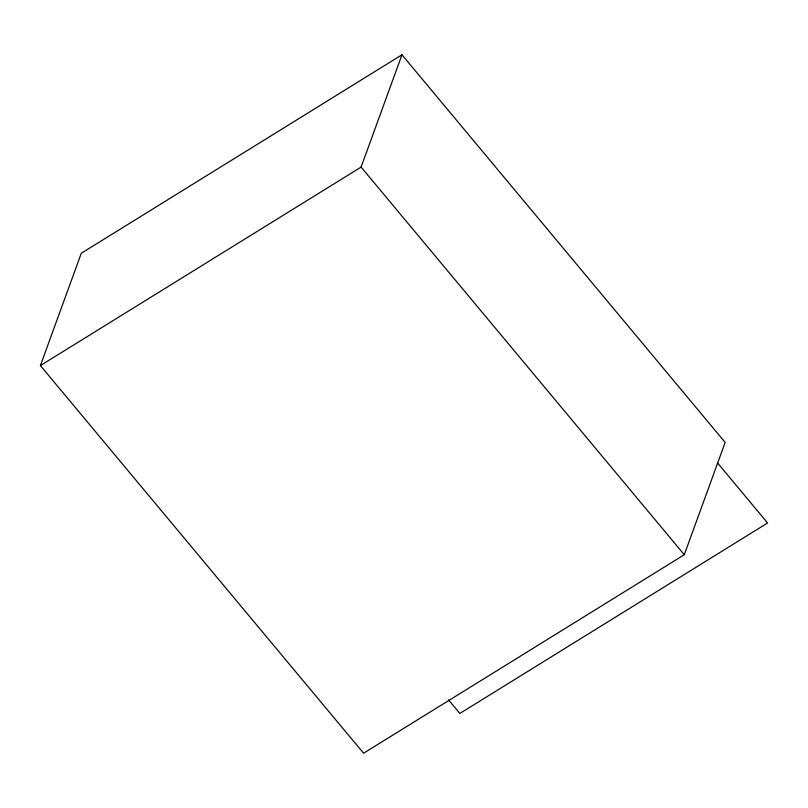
<?xml version="1.0" encoding="UTF-8"?>
<svg xmlns="http://www.w3.org/2000/svg" width="808" height="808" viewBox="0 0 808 808"><rect width="100%" height="100%" fill="white"/><g stroke="black" fill="none" stroke-linecap="round" stroke-linejoin="round"><path stroke-width="1.21" d="M40.4 365.58L81.275 253.268L401.97 54.782L725.16 442.42L684.285 554.732L363.59 753.218L40.4 365.58L361.095 167.094L401.97 54.782M717.494 462.893L767.6 522.988L459.863 713.454L448.541 699.88M361.095 167.094L684.285 554.732"/></g></svg>
